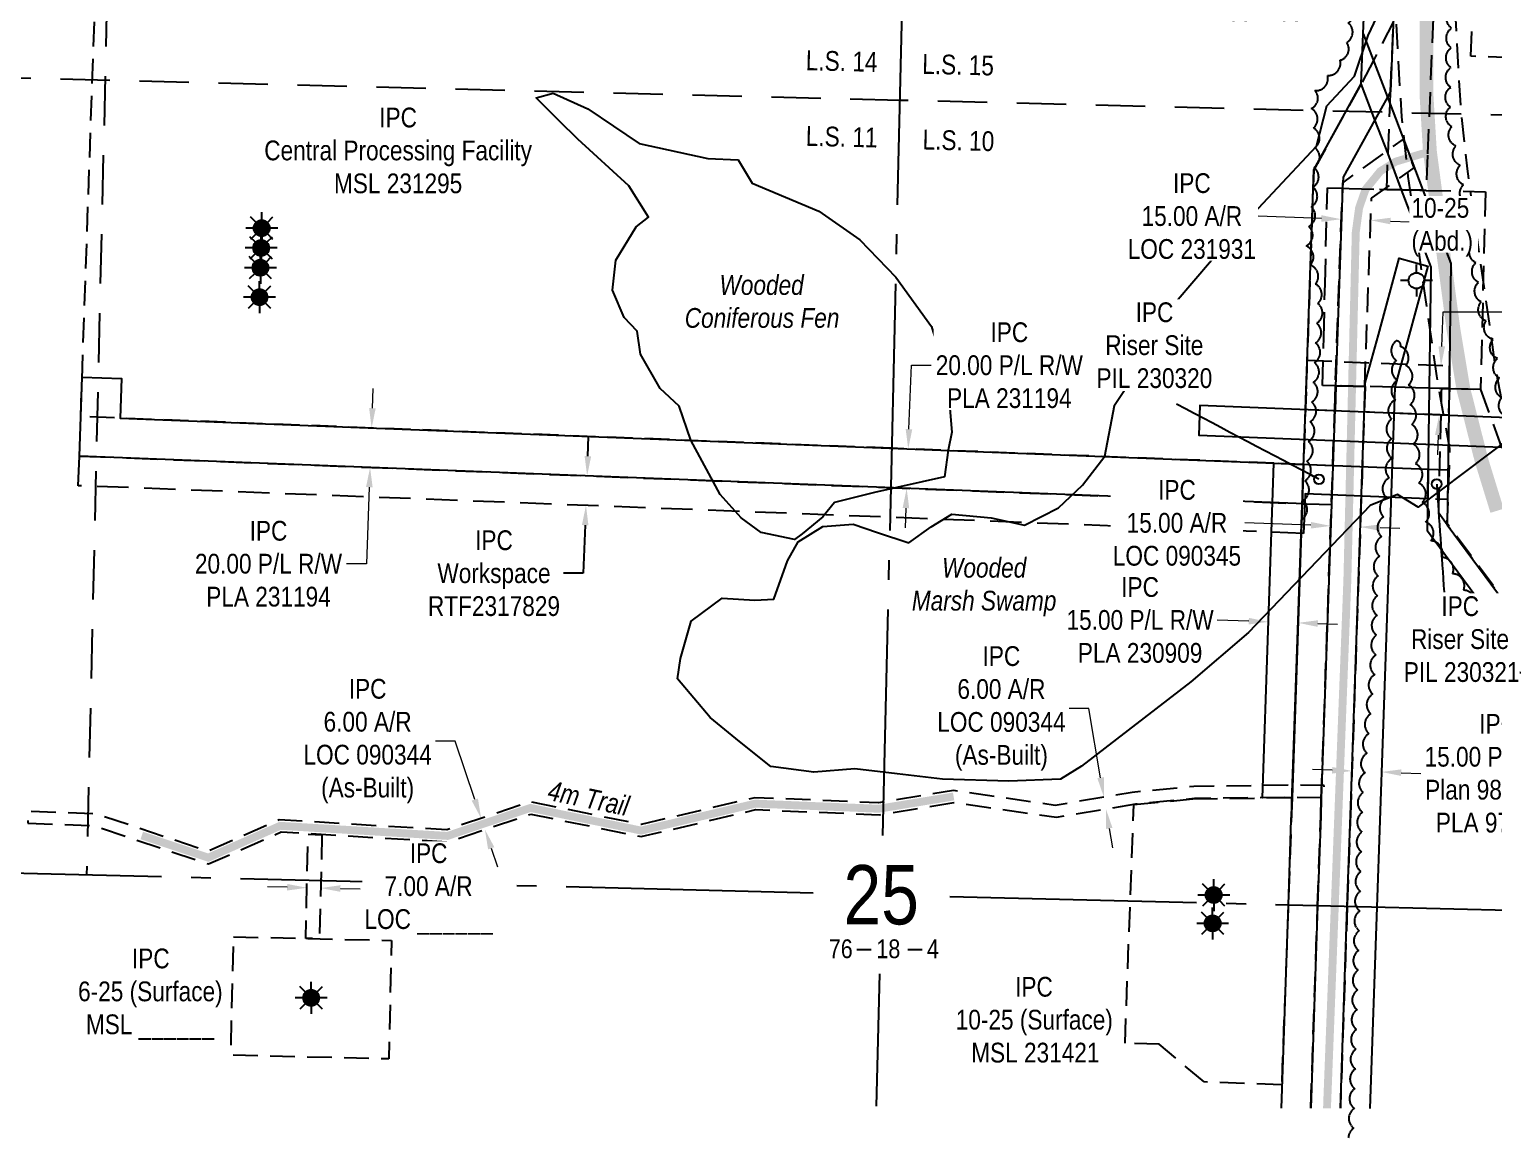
# Model space of a CAD drawing. Extents: x 393480 to 399797, y 6164203 to 6168965.
# Drawn here: x 395138 to 395880, y 6164206 to 6164767 of the extents above; entities that cross this region are included whole.
import ezdxf
from ezdxf.enums import TextEntityAlignment as Align

# ---------------------------------------------------------------- set-up
doc = ezdxf.new("R2010")
doc.units = 0
doc.header["$LTSCALE"] = 5
doc.header["$PDSIZE"] = 0.5
for name, pattern in [('0', [1, 1, 0]), ('foc-ACCESSROAD', [3.75, 2.5, -1.25]), ('foc-LSD', [8, 5, -3]), ('foc-QUARTERLINE', [33, 25, -3, 2, -3]), ('HIDDEN2', [4.7625, 3.175, -1.5875])]:
    doc.linetypes.add(name, pattern=pattern)
doc.layers.get('Defpoints').update_dxf_attribs({"color": 9})
for name, color, linetype in [('10', 1, 'Continuous'), ('9', 3, 'Continuous'), ('AS-ROADS', 254, 'Continuous'), ('C-AR', 13, 'foc-ACCESSROAD'), ('C-RW', 13, 'Continuous'), ('C-WS', 13, 'foc-ACCESSROAD'), ('C-WS-S', 13, 'Continuous'), ('F-RW', 190, 'Continuous'), ('L-SECLBL', 7, 'Continuous'), ('L-SECQ', 8, 'foc-QUARTERLINE'), ('L-SECTION-LSD', 7, 'foc-LSD'), ('T-BUSH', 110, '0'), ('T-EXISTING TFA', 220, 'HIDDEN2'), ('T-EXISTING TFA-T', 220, 'Continuous'), ('WETLAND', 143, 'Continuous'), ('WETLAND-T', 146, 'Continuous')]:
    doc.layers.add(name, color=color, linetype=linetype)
for name, color, linetype, lineweight in [('C-AR-T', 13, 'Continuous', 9), ('C-RW-T', 13, 'Continuous', 9), ('C-WS-T', 13, 'Continuous', 9), ('T-TEXT', 48, 'Continuous', 18)]:
    doc.layers.add(name, color=color, linetype=linetype, lineweight=lineweight)
doc.styles.add('100L', font='ARIALN.TTF', dxfattribs={"height": 11})
doc.styles.add('80CG', font='ARIALN.TTF', dxfattribs={"height": 10})
doc.styles.add('80L', font='ARIALN.TTF', dxfattribs={"height": 10})
doc.styles.add('SIMPLEX', font='ARIALN.TTF')
doc.dimstyles.new('Compass 5 000', dxfattribs={"dimscale": 5, "dimtxt": 9, "dimasz": 2, "dimexe": 0.2, "dimexo": 0.0625, "dimgap": 0.5, "dimtad": 0, "dimtih": 1, "dimtoh": 1, "dimzin": 0, "dimdsep": 46, "dimtxsty": '80CG', "dimcen": 0.1, "dimse1": 1, "dimse2": 1, "dimclrd": 256, "dimclrt": 256, "dimaunit": 1, "dimadec": 4, "dimazin": 0, "dimtfac": 0.06, "dimtofl": 0, "dimtmove": 0, "dimatfit": 1, "dimfxl": 0.2, "dimtolj": 1, "dimtzin": 0, "dimlwd": -1, "dimarcsym": 0})

# ---------------------------------------------------------------- blocks, each defined once
blk = doc.blocks.new('A$C60BA4713')
at = {"layer": 'T-BUSH', "flags": 128}
blk.add_lwpolyline([(395782.22, 6164518.86, 0.520567), (395783.18, 6164528.81, 0.520567), (395784.13, 6164538.76, 0.520567), (395785.09, 6164548.71, 0.520567), (395786.01, 6164558.67, 0.520567), (395786.82, 6164568.63, 0.520567), (395787.62, 6164578.59, 0.520567), (395788.43, 6164588.56, 0.520567), (395789, 6164598.54, 0.520567), (395789.57, 6164608.52, 0.520567), (395790.13, 6164618.5, 0.520567), (395790.7, 6164628.48, 0.520567), (395789.55, 6164638.27, 0.520567), (395786.85, 6164647.9, 0.520567), (395784.83, 6164657.57, 0.520567), (395786.11, 6164667.48, 0.520567), (395787.39, 6164677.4, 0.520567), (395788.26, 6164687.35, 0.520567), (395788.77, 6164697.33, 0.520567), (395789.29, 6164707.31, 0.520567), (395788.58, 6164717.26, 0.520567), (395787.37, 6164727.18, 0.520567), (395789.21, 6164736.2, 0.520567), (395795.59, 6164743.91, 0.520567), (395801.96, 6164751.61, 0.520567), (395805.33, 6164760.53, 0.520567), (395806.11, 6164770.49, 0.520567), (395806.89, 6164780.46, 0.520567), (395807.67, 6164790.42, 0.520567), (395808.33, 6164800.4, 0.520567), (395808.91, 6164810.38, 0.520567), (395809.49, 6164820.36, 0.520567), (395810.08, 6164830.34, 0.520567), (395810.34, 6164840.33, 0.520567), (395810.61, 6164850.32, 0.520567), (395810.87, 6164860.31, 0.520567), (395811.13, 6164870.31, 0.520567), (395811.39, 6164880.3, 0.520567), (395811.48, 6164890.3, 0.520567), (395811.52, 6164900.29, 0.520567), (395804.14, 6164903.27, 0.520567), (395794.16, 6164903.79, 0.520567), (395784.17, 6164904.31, 0.520567), (395774.19, 6164904.82, 0.520567), (395764.21, 6164905.34, 0.520567), (395754.21, 6164905.5, 0.520567), (395744.22, 6164905.59, 0.520567), (395734.22, 6164905.67, 0.520567), (395724.23, 6164905.76, 0.520567), (395714.23, 6164905.85, 0.520567), (395710.91, 6164897.81, 0.520567), (395711.24, 6164887.87, 0.520567), (395712.1, 6164877.87, 0.520567)], format="xyb", dxfattribs=at)
blk = doc.blocks.new('L-SECLBL')
at = {"layer": '9', "color": 7}
for p, q in [((-5.08, -27.83), (-12.29, -27.83)), ((20.7, -27.83), (13.5, -27.83))]:
    blk.add_line(p, q, dxfattribs=at)
at = {"layer": '10', "color": 2, "style": 'SIMPLEX'}
blk.add_attdef('SEC', text='', height=30, dxfattribs=at).set_placement((0, 0), align=Align.MIDDLE)
at = {"layer": '10', "color": 5, "style": '80L'}
blk.add_attdef('TWP', text='', height=9.5, dxfattribs=at).set_placement((-14.43, -27.37), align=Align.MIDDLE_RIGHT)
blk.add_attdef('RGE', text='', height=9.5, dxfattribs=at).set_placement((3.62, -27.37), align=Align.MIDDLE_CENTER)
blk.add_attdef('MER', text='', height=9.5, dxfattribs=at).set_placement((23.17, -27.37), align=Align.MIDDLE_LEFT)
blk = doc.blocks.new('*D375')
at = {"layer": 'C-AR-T', "transparency": 16777216}
for p, q in [((395787.2, 6164516.23), (395753.7, 6164517.38)), ((395822.18, 6164515.02), (395832.17, 6164514.68))]:
    blk.add_line(p, q, dxfattribs=at)
for points in [[(395787.25, 6164517.89), (395787.14, 6164514.56), (395797.19, 6164515.88)], [(395822.24, 6164516.69), (395822.12, 6164513.36), (395812.19, 6164515.37)]]:
    blk.add_solid(points, dxfattribs=at)
at = {"layer": 'Defpoints', "color": 0, "transparency": 16777216}
for p in [(395798.49, 6164553.78), (395813.49, 6164553.27), (395797.19, 6164515.88)]:
    blk.add_point(p, dxfattribs=at)
at = {"layer": 'C-AR-T', "transparency": 16777216, "insert": (395719.36, 6164517.38), "char_height": 10, "attachment_point": 5, "style": '80CG', "bg_fill": 3, "box_fill_scale": 1.1, "bg_fill_color": 256, "bg_fill_true_color": 13158600, "bg_fill_transparency": 0}
blk.add_mtext('\\A1;IPC\\P15.00 A/R\\PLOC 090345', dxfattribs=at)
blk = doc.blocks.new('*D377')
at = {"layer": 'C-AR-T', "transparency": 16777216}
for p, q in [((395792.48, 6164671.47), (395760.43, 6164672.65)), ((395827.47, 6164670.19), (395837.46, 6164669.82))]:
    blk.add_line(p, q, dxfattribs=at)
for points in [[(395792.54, 6164673.14), (395792.42, 6164669.81), (395802.47, 6164671.11)], [(395827.53, 6164671.86), (395827.41, 6164668.52), (395817.47, 6164670.56)]]:
    blk.add_solid(points, dxfattribs=at)
at = {"layer": 'Defpoints', "color": 0, "transparency": 16777216}
for p in [(395802.47, 6164671.11), (395801.63, 6164648.11), (395816.63, 6164647.56)]:
    blk.add_point(p, dxfattribs=at)
at = {"layer": 'C-AR-T', "transparency": 16777216, "insert": (395726.91, 6164672.65), "char_height": 10, "attachment_point": 5, "style": '80CG', "bg_fill": 3, "box_fill_scale": 1.1, "bg_fill_color": 256, "bg_fill_true_color": 13158600, "bg_fill_transparency": 0}
blk.add_mtext('\\A1;IPC\\P15.00 A/R\\PLOC 231931', dxfattribs=at)
blk = doc.blocks.new('*D378')
at = {"layer": 'C-AR-T', "transparency": 16777216}
for p, q in [((395268.85, 6164332.98), (395258.86, 6164333.22)), ((395295.84, 6164332.34), (395305.87, 6164332.11))]:
    blk.add_line(p, q, dxfattribs=at)
for points in [[(395268.89, 6164334.65), (395268.82, 6164331.32), (395278.85, 6164332.75)], [(395295.88, 6164334.01), (395295.81, 6164330.68), (395285.85, 6164332.58)]]:
    blk.add_solid(points, dxfattribs=at)
at = {"layer": 'Defpoints', "color": 0, "transparency": 16777216}
for p in [(395285.85, 6164332.58), (395278.68, 6164325.35), (395285.67, 6164325.19)]:
    blk.add_point(p, dxfattribs=at)
at = {"layer": 'C-AR-T', "transparency": 16777216, "insert": (395340.48, 6164332.11), "char_height": 10, "attachment_point": 5, "style": '80CG', "bg_fill": 3, "box_fill_scale": 1.1, "bg_fill_color": 256, "bg_fill_true_color": 13158600, "bg_fill_transparency": 0}
blk.add_mtext('\\A1;IPC\\P7.00 A/R\\PLOC ______', dxfattribs=at)
blk = doc.blocks.new('*D379')
at = {"layer": 'C-AR-T', "transparency": 16777216}
for p, q in [((395353.89, 6164406.94), (395343.89, 6164406.94)), ((395363.87, 6164377.36), (395353.89, 6164406.94)), ((395372.18, 6164352.73), (395375.38, 6164343.25))]:
    blk.add_line(p, q, dxfattribs=at)
for points in [[(395365.45, 6164377.9), (395362.29, 6164376.83), (395367.06, 6164367.89)], [(395373.76, 6164353.26), (395370.6, 6164352.2), (395368.98, 6164362.21)]]:
    blk.add_solid(points, dxfattribs=at)
at = {"layer": 'Defpoints', "color": 0, "transparency": 16777216}
for p in [(395386.8, 6164374.55), (395367.06, 6164367.89), (395388.72, 6164368.86)]:
    blk.add_point(p, dxfattribs=at)
at = {"layer": 'C-AR-T', "transparency": 16777216, "insert": (395309.6, 6164406.94), "char_height": 10, "attachment_point": 5, "style": '80CG'}
blk.add_mtext('\\A1;IPC\\P6.00 A/R\\PLOC 090344\\P(As-Built)', dxfattribs=at)
blk = doc.blocks.new('*D380')
at = {"layer": 'C-AR-T', "transparency": 16777216}
for p, q in [((395674.78, 6164423.49), (395664.78, 6164423.49)), ((395680.71, 6164388.44), (395674.78, 6164423.49)), ((395685.06, 6164362.79), (395686.73, 6164352.93))]:
    blk.add_line(p, q, dxfattribs=at)
for points in [[(395682.36, 6164388.72), (395679.07, 6164388.17), (395682.38, 6164378.58)], [(395686.7, 6164363.07), (395683.41, 6164362.51), (395683.39, 6164372.65)]]:
    blk.add_solid(points, dxfattribs=at)
at = {"layer": 'Defpoints', "color": 0, "transparency": 16777216}
for p in [(395671.02, 6164376.66), (395682.38, 6164378.58), (395672.02, 6164370.73)]:
    blk.add_point(p, dxfattribs=at)
at = {"layer": 'C-AR-T', "transparency": 16777216, "insert": (395630.49, 6164423.49), "char_height": 10, "attachment_point": 5, "style": '80CG'}
blk.add_mtext('\\A1;IPC\\P6.00 A/R\\PLOC 090344\\P(As-Built)', dxfattribs=at)
blk = doc.blocks.new('*D381')
at = {"layer": 'C-RW-T', "transparency": 16777216}
for p, q in [((396023.22, 6164307.59), (396081.31, 6164350.58)), ((396081.31, 6164350.58), (396091.31, 6164350.58)), ((395999.11, 6164289.75), (395991.07, 6164283.8))]:
    blk.add_line(p, q, dxfattribs=at)
for points in [[(396022.23, 6164308.93), (396024.21, 6164306.25), (396015.18, 6164301.64)], [(395998.12, 6164291.09), (396000.1, 6164288.41), (396007.15, 6164295.7)]]:
    blk.add_solid(points, dxfattribs=at)
at = {"layer": 'Defpoints', "color": 0, "transparency": 16777216}
for p in [(395875.44, 6164490.46), (395867.41, 6164484.51), (396015.18, 6164301.64)]:
    blk.add_point(p, dxfattribs=at)
at = {"layer": 'C-RW-T', "transparency": 16777216, "insert": (396130.4, 6164350.58), "char_height": 10, "attachment_point": 5, "style": '80CG'}
blk.add_mtext('\\A1;IPC\\P10.00 P/L R/W\\PPLA 091428', dxfattribs=at)
blk = doc.blocks.new('*D382')
at = {"layer": 'C-RW-T', "transparency": 16777216}
for p, q in [((395797.94, 6164392.2), (395787.95, 6164392.54)), ((395832.89, 6164390.99), (395842.89, 6164390.65))]:
    blk.add_line(p, q, dxfattribs=at)
for points in [[(395798, 6164393.86), (395797.89, 6164390.53), (395807.94, 6164391.85)], [(395832.95, 6164392.66), (395832.84, 6164389.33), (395822.9, 6164391.34)]]:
    blk.add_solid(points, dxfattribs=at)
at = {"layer": 'Defpoints', "color": 0, "transparency": 16777216}
for p in [(395808.98, 6164421.99), (395823.94, 6164421.47), (395822.9, 6164391.34)]:
    blk.add_point(p, dxfattribs=at)
at = {"layer": 'C-RW-T', "transparency": 16777216, "insert": (395881.97, 6164390.65), "char_height": 10, "attachment_point": 5, "style": '80CG'}
blk.add_mtext('\\A1;IPC\\P15.00 P/L R/W\\PPlan 982 5882\\PPLA 972577', dxfattribs=at)
blk = doc.blocks.new('*D383')
at = {"layer": 'C-RW-T', "transparency": 16777216}
for p, q in [((395755.71, 6164467.67), (395739.79, 6164468.22)), ((395790.69, 6164466.46), (395800.68, 6164466.12))]:
    blk.add_line(p, q, dxfattribs=at)
for points in [[(395755.77, 6164469.33), (395755.66, 6164466), (395765.71, 6164467.32)], [(395790.74, 6164468.13), (395790.63, 6164464.8), (395780.69, 6164466.81)]]:
    blk.add_solid(points, dxfattribs=at)
at = {"layer": 'Defpoints', "color": 0, "transparency": 16777216}
for p in [(395765.71, 6164467.32), (395765.32, 6164456.25), (395780.31, 6164455.73)]:
    blk.add_point(p, dxfattribs=at)
at = {"layer": 'C-RW-T', "transparency": 16777216, "insert": (395700.7, 6164468.22), "char_height": 10, "attachment_point": 5, "style": '80CG'}
blk.add_mtext('\\A1;IPC\\P15.00 P/L R/W\\PPLA 230909', dxfattribs=at)
blk = doc.blocks.new('*D384')
at = {"layer": 'C-RW-T', "transparency": 16777216}
for p, q in [((395312.03, 6164575.46), (395312.42, 6164585.45)), ((395310.47, 6164535.5), (395308.96, 6164496.69)), ((395308.96, 6164496.69), (395298.96, 6164496.69))]:
    blk.add_line(p, q, dxfattribs=at)
for points in [[(395310.36, 6164575.52), (395313.69, 6164575.39), (395311.64, 6164565.47)], [(395308.8, 6164535.56), (395312.13, 6164535.43), (395310.86, 6164545.49)]]:
    blk.add_solid(points, dxfattribs=at)
at = {"layer": 'Defpoints', "color": 0, "transparency": 16777216}
for p in [(395265.9, 6164567.25), (395265.12, 6164547.27), (395310.86, 6164545.49)]:
    blk.add_point(p, dxfattribs=at)
at = {"layer": 'C-RW-T', "transparency": 16777216, "insert": (395259.42, 6164496.69), "char_height": 10, "attachment_point": 5, "style": '80CG'}
blk.add_mtext('\\A1;IPC\\P20.00 P/L R/W\\PPLA 231194', dxfattribs=at)
blk = doc.blocks.new('*D385')
at = {"layer": 'C-RW-T', "transparency": 16777216}
for p, q in [((395583.69, 6164564.84), (395584.95, 6164597.16)), ((395584.95, 6164597.16), (395594.95, 6164597.16)), ((395582.13, 6164524.91), (395581.74, 6164514.92))]:
    blk.add_line(p, q, dxfattribs=at)
for points in [[(395582.02, 6164564.9), (395585.35, 6164564.77), (395583.3, 6164554.85)], [(395580.47, 6164524.97), (395583.8, 6164524.84), (395582.52, 6164534.9)]]:
    blk.add_solid(points, dxfattribs=at)
at = {"layer": 'Defpoints', "color": 0, "transparency": 16777216}
for p in [(395583.3, 6164554.85), (395617.86, 6164553.5), (395617.09, 6164533.55)]:
    blk.add_point(p, dxfattribs=at)
at = {"layer": 'C-RW-T', "transparency": 16777216, "insert": (395634.49, 6164597.16), "char_height": 10, "attachment_point": 5, "style": '80CG', "bg_fill": 3, "box_fill_scale": 1.1, "bg_fill_color": 256, "bg_fill_true_color": 13158600, "bg_fill_transparency": 0}
blk.add_mtext('\\A1;IPC\\P20.00 P/L R/W\\PPLA 231194', dxfattribs=at)
blk = doc.blocks.new('*D386')
at = {"layer": 'C-RW-T', "transparency": 16777216}
for p, q in [((395804.79, 6164792.44), (395790.64, 6164793.01)), ((395839.75, 6164791.04), (395849.74, 6164790.64))]:
    blk.add_line(p, q, dxfattribs=at)
for points in [[(395804.86, 6164794.11), (395804.72, 6164790.78), (395814.78, 6164792.04)], [(395839.81, 6164792.71), (395839.68, 6164789.37), (395829.75, 6164791.44)]]:
    blk.add_solid(points, dxfattribs=at)
at = {"layer": 'Defpoints', "color": 0, "transparency": 16777216}
for p in [(395815.33, 6164805.66), (395830.3, 6164805.06), (395814.78, 6164792.04)]:
    blk.add_point(p, dxfattribs=at)
at = {"layer": 'C-RW-T', "transparency": 16777216, "insert": (395751.55, 6164793.01), "char_height": 10, "attachment_point": 5, "style": '80CG'}
blk.add_mtext('\\A1;IPC\\P15.00 P/L R/W\\PPLA 091463', dxfattribs=at)
blk = doc.blocks.new('GAS')
h = blk.add_hatch(color=255)
h.dxf.hatch_style = 1
edge = h.paths.add_edge_path()
edge.add_arc((0, 0), 0.9, 0, 360)
for p, q in [((0, 0.81), (0, 1.62)), ((-0.81, 0), (-1.62, 0)), ((-0.57, 0.57), (-1.14, 1.14)), ((0.57, 0.57), (1.14, 1.14)), ((1.62, 0), (0.81, 0)), ((-0.57, -0.57), (-1.14, -1.14)), ((0, -0.81), (0, -1.62)), ((1.14, -1.14), (0.57, -0.57))]:
    blk.add_line(p, q)
blk.add_circle((0, 0), 0.8)
blk = doc.blocks.new('GABD')
for p, q in [((0, 0.81), (0, 1.62)), ((-0.81, 0), (-1.62, 0)), ((1.62, 0), (0.81, 0)), ((0, -0.81), (0, -1.62))]:
    blk.add_line(p, q)
blk.add_circle((0, 0), 0.8)
blk = doc.blocks.new('A$C41563ADA')
at = {"layer": 'C-AR-T'}
for p, q in [((395853.43, 6164606.76), (395854.12, 6164624.31)), ((395854.12, 6164624.31), (395902.24, 6164624.31)), ((395851.68, 6164561.81), (395851.29, 6164551.82))]:
    blk.add_line(p, q, dxfattribs=at)
for points in [[(395851.77, 6164606.83), (395855.1, 6164606.7), (395853.04, 6164596.77)], [(395850.02, 6164561.88), (395853.35, 6164561.75), (395852.07, 6164571.8)]]:
    blk.add_solid(points, dxfattribs=at)
at = {"layer": 'C-AR-T', "insert": (395936.83, 6164624.31), "char_height": 9.996, "attachment_point": 5, "style": '80CG', "bg_fill": 3, "box_fill_scale": 1.15, "bg_fill_color": 256, "bg_fill_true_color": 256, "bg_fill_transparency": 0}
blk.add_mtext('\\A1;IPC\\P25.00 A/R\\PLOC ______', dxfattribs=at)
blk = doc.blocks.new('*D397')
at = {"layer": 'Defpoints', "color": 0, "transparency": 16777216}
for p in [(395421.28, 6164541.18), (395420.15, 6164526.22), (395420.69, 6164526.2)]:
    blk.add_point(p, dxfattribs=at)
at = {"layer": 'T-EXISTING TFA-T', "transparency": 16777216}
for p, q in [((395421.12, 6164551.2), (395421.51, 6164561.19)), ((395419.76, 6164516.23), (395418.81, 6164491.9)), ((395418.81, 6164491.9), (395408.81, 6164491.9))]:
    blk.add_line(p, q, dxfattribs=at)
for points in [[(395419.46, 6164551.26), (395422.79, 6164551.13), (395420.73, 6164541.21)], [(395418.09, 6164516.29), (395421.42, 6164516.16), (395420.15, 6164526.22)]]:
    blk.add_solid(points, dxfattribs=at)
at = {"layer": 'T-EXISTING TFA-T', "transparency": 16777216, "insert": (395373.58, 6164491.9), "char_height": 10, "attachment_point": 5, "style": '80CG', "bg_fill": 3, "box_fill_scale": 1.1, "bg_fill_color": 256, "bg_fill_true_color": 13158600, "bg_fill_transparency": 0}
blk.add_mtext('\\A1;IPC\\PWorkspace\\PRTF2317829', dxfattribs=at)

msp = doc.modelspace()

# ---------------------------------------------------------------- linework, layer by layer
at = {"layer": 'AS-ROADS', "flags": 128}
for points, const_width in [([(395881.426, 6164523.543), (395873.584, 6164548.976), (395864.411, 6164585.058), (395859.339, 6164615.438), (395847.431, 6164705.382), (395845.729, 6164733.478), (395845.729, 6164787.178), (395848.151, 6165045.708), (395848.757, 6165060.236), (395852.542, 6165072.04), (395857.399, 6165085.571), (395867.696, 6165101.764), (395874.51, 6165109.633), (395885.715, 6165115.232)], 6.997), ([(395795.378, 6164221.137), (395795.396, 6164222.993), (395805.645, 6164488.604), (395809.9, 6164664.577), (395811.581, 6164676.851), (395814.837, 6164686.176), (395822.321, 6164695.381), (395830.114, 6164700.276), (395847.426, 6164705.387)], 4), ([(395606.298, 6164378.943), (395568.374, 6164372.727), (395505.881, 6164375.319), (395448.094, 6164361.685), (395392.035, 6164373.149), (395350.032, 6164358.976), (395265.308, 6164364.09), (395228.939, 6164347.981), (395195.273, 6164359.201)], 3.999)]:
    msp.add_lwpolyline(points, dxfattribs=dict(at, const_width=const_width))
at = {"layer": 'C-AR'}
for points in [[(395846.267, 6164703.536), (395845.552, 6164685.715), (395843.894, 6164685.757), (395842.394, 6164685.794), (395833.551, 6164686.015), (395833.093, 6164686.026), (395825.551, 6164686.215), (395826.215, 6164704.263), (395827.276, 6164729.354), (395827.531, 6164735.741), (395834.292, 6164905.003), (395840.195, 6165054.742), (395848.332, 6165054.42), (395860.328, 6165053.945), (395846.267, 6164703.536)], [(395964.441, 6164749.97), (395868.084, 6164753.568), (395879.828, 6165053.227), (395929.906, 6165050.938), (396159.417, 6165042.37), (396152.786, 6164864.757), (396030.021, 6164869.34), (395966.641, 6164808.908)], [(395784.412, 6164574.725), (395785.32, 6164599.7), (395857.186, 6164596.897), (395857.294, 6164585.721), (395856.81, 6164571.902), (395814.378, 6164573.556), (395814.847, 6164586.452), (395799.856, 6164586.811), (395799.395, 6164574.141), (395784.412, 6164574.725)]]:
    msp.add_lwpolyline(points, close=True, dxfattribs=at)
at = {"layer": 'C-AR', "flags": 128}
msp.add_lwpolyline([(396078.584, 6164213.157), (395975.569, 6164352.269), (395922.549, 6164427.475), (395856.229, 6164517.062), (395857.554, 6164554.869), (395850.887, 6164591.81), (395836.463, 6164692.807), (395833.166, 6164722.992), (395829.437, 6164788.487), (395834.697, 6165054.996), (395864.668, 6165053.821), (395864.167, 6165028.411), (395879.444, 6165027.798), (395878.241, 6164997.834), (395863.575, 6164998.422), (395861.012, 6164868.554), (395873.044, 6164868.316), (395871.842, 6164838.346), (395860.42, 6164838.571), (395859.443, 6164789.044), (395863.062, 6164725.474), (395866.22, 6164696.556), (395880.497, 6164596.594), (395887.179, 6164559.567), (395890.795, 6164543.805), (395897.946, 6164524.451), (395903.156, 6164513.51), (395906.767, 6164515.229), (395911.861, 6164504.53), (395937.767, 6164464.874), (395949.333, 6164448.469), (395946.065, 6164446.165), (395999.877, 6164369.835), (396116.807, 6164211.931)], dxfattribs=at)
for points in [[(395814.419, 6164586.63), (395817.872, 6164681.691), (395839.494, 6164697.197), (395833.971, 6164711.694), (395803.149, 6164689.592), (395799.423, 6164587.007)], [(395137.65, 6164365.417), (395171.077, 6164364.104), (395229.092, 6164344.769), (395265.856, 6164361.053), (395350.436, 6164355.947), (395392.227, 6164370.049), (395448.14, 6164358.615), (395506.169, 6164372.306), (395568.556, 6164369.718), (395606.326, 6164375.909), (395658.406, 6164368.447), (395698.47, 6164375.154), (395728.314, 6164378.02), (395778.631, 6164378.705), (395793.622, 6164378.423), (395793.861, 6164384.413), (395777.861, 6164384.696), (395727.985, 6164384.014), (395696.64, 6164380.997), (395657.646, 6164374.397), (395606.27, 6164381.977), (395568.192, 6164375.736), (395505.593, 6164378.332), (395448.048, 6164364.755), (395391.843, 6164376.249), (395349.628, 6164362.005), (395264.76, 6164367.127), (395228.786, 6164351.193), (395172.166, 6164370.063), (395137.629, 6164371.42)], [(395286.486, 6164359.571), (395285.24, 6164306.907), (395278.245, 6164307.074), (395279.493, 6164359.845)]]:
    msp.add_lwpolyline(points, close=True, dxfattribs=at)
at = {"layer": 'C-AR'}
for points in [[(395787.098, 6164221.177), (395790.585, 6164323.702), (395792.14, 6164368.931), (395792.24, 6164371.856), (395792.348, 6164374.997), (395792.449, 6164377.933), (395799.223, 6164575.034), (395799.627, 6164586.805), (395808.636, 6164586.58), (395814.627, 6164586.43), (395807.337, 6164374.286), (395805.585, 6164323.329), (395802.105, 6164221.105)], [(396080.728, 6164213.088), (396002.763, 6164318.425), (395856.247, 6164516.396), (395851.883, 6164522.294), (395853.357, 6164583.637), (395853.4, 6164585.464), (395857.182, 6164585.369), (395873.051, 6164584.97), (395913.612, 6164472.506), (396028.131, 6164317.795), (396106.248, 6164212.27)]]:
    msp.add_lwpolyline(points, dxfattribs=at)
at = {"layer": 'C-RW'}
for points in [[(395772.227, 6164221.248), (395775.772, 6164324.071), (395777.257, 6164367.167), (395777.35, 6164369.868), (395777.466, 6164373.233), (395777.56, 6164375.945), (395788.599, 6164696.183), (395812.676, 6164739.589), (395813.695, 6164764.982), (395819.337, 6164905.584)], [(395834.292, 6164905.003), (395827.531, 6164735.741), (395825.937, 6164732.867), (395819.596, 6164721.436), (395803.464, 6164692.355), (395803.259, 6164686.771), (395800.066, 6164599.572), (395799.896, 6164594.623), (395799.627, 6164586.805), (395799.223, 6164575.034), (395792.449, 6164377.933), (395792.348, 6164374.997), (395792.24, 6164371.856), (395792.14, 6164368.931), (395790.585, 6164323.702), (395787.098, 6164221.177)], [(396067.989, 6164213.496), (395990.094, 6164318.74), (395846.131, 6164513.261), (395847.174, 6164585.626), (395848.056, 6164646.772), (395833.093, 6164686.026), (395826.215, 6164704.263), (395819.596, 6164721.436), (395812.676, 6164739.589), (395813.695, 6164764.982), (395825.937, 6164732.867), (395827.276, 6164729.354), (395834.527, 6164710.33), (395843.894, 6164685.757), (395858.04, 6164648.647), (395857.182, 6164585.369), (395856.247, 6164516.396), (396002.763, 6164318.425), (396080.728, 6164213.088)], [(395802.105, 6164221.105), (395805.585, 6164323.329), (395807.337, 6164374.286), (395814.627, 6164586.43), (395814.694, 6164588.384), (395821.327, 6164612.661), (395824.707, 6164625.03), (395831.9, 6164651.354), (395846.372, 6164647.406), (395835.856, 6164608.923), (395832.503, 6164596.655), (395829.611, 6164586.072), (395820.541, 6164322.956), (395817.062, 6164221.033)]]:
    msp.add_lwpolyline(points, dxfattribs=at)
for points in [[(395165.065, 6164591.187), (395185.046, 6164590.498), (395184.354, 6164570.427), (395846.583, 6164544.614), (395846.367, 6164529.617), (395784.206, 6164532.04), (395784.025, 6164527.045), (395163.687, 6164551.225)], [(395768.475, 6164547.623), (395783.457, 6164547.039), (395777.643, 6164378.359), (395762.637, 6164378.272), (395768.475, 6164547.623)]]:
    msp.add_lwpolyline(points, close=True, dxfattribs=at)
at = {"layer": 'C-WS'}
for points in [[(395834.299, 6164905.003), (395831.898, 6164845.088), (395828.945, 6164771.155), (395818.826, 6164751.521), (395812.676, 6164739.589), (395788.599, 6164696.183), (395783.457, 6164547.039), (395768.475, 6164547.623), (395574.885, 6164555.175), (395164.372, 6164571.187), (395174.7, 6164870.792), (395300.826, 6164865.766), (395300.827, 6164925.812), (395583.265, 6164914.795), (395634.276, 6164912.804), (395819.337, 6164905.584), (395834.299, 6164905.003)], [(395875.549, 6164684.966), (395873.051, 6164584.97), (395857.182, 6164585.369), (395853.4, 6164585.464), (395852.068, 6164585.503), (395847.174, 6164585.626), (395840.078, 6164585.806), (395829.611, 6164586.072), (395814.627, 6164586.43), (395808.636, 6164586.58), (395799.627, 6164586.805), (395793.054, 6164586.969), (395793.667, 6164611.492), (395794.342, 6164638.502), (395795.552, 6164686.963), (395803.259, 6164686.771), (395806.47, 6164686.691), (395821.942, 6164686.305), (395825.551, 6164686.215), (395833.093, 6164686.026), (395833.551, 6164686.015), (395842.394, 6164685.794), (395843.894, 6164685.757), (395845.552, 6164685.715), (395875.549, 6164684.966)], [(395697.485, 6164374.807), (395727.329, 6164377.674), (395777.643, 6164378.359), (395772.36, 6164233.01), (395733.115, 6164234.446), (395710.347, 6164253.53), (395693.096, 6164254.157)]]:
    msp.add_lwpolyline(points, close=True, dxfattribs=at)
at = {"layer": 'C-WS', "flags": 128}
for points in [[(395797.554, 6164526.482), (395782.731, 6164527.06), (395783.457, 6164547.039), (395798.242, 6164546.498)], [(395846.583, 6164544.614), (395856.624, 6164544.223), (395856.421, 6164529.225), (395846.367, 6164529.617)], [(395241.774, 6164307.944), (395321.713, 6164306.037), (395320.294, 6164246.073), (395240.33, 6164247.986)]]:
    msp.add_lwpolyline(points, close=True, dxfattribs=at)
at = {"layer": 'F-RW', "flags": 128}
msp.add_lwpolyline([(396278.429, 6164206.75), (396235.269, 6164265.159), (396154.836, 6164205.725), (395931.055, 6164508.568), (395933.237, 6164568.791), (395730.966, 6164576.856), (395730.369, 6164561.879), (395917.663, 6164554.412), (395915.888, 6164503.873), (396131.972, 6164211.445)], dxfattribs=at)
at = {"layer": 'L-SECQ'}
for p, q in [((395588.358, 6165133.345), (395570.319, 6164359.202)), ((395535.114, 6164330.066), (394764.974, 6164349.207)), ((395604.373, 6164328.358), (396373.87, 6164309.509)), ((395568.688, 6164289.221), (395567.127, 6164222.234))]:
    msp.add_line(p, q, dxfattribs=at)
at = {"layer": 'L-SECTION-LSD'}
for p, q in [((395186.035, 6165143.486), (395167.297, 6164339.208)), ((395578.989, 6164731.277), (394774.343, 6164751.452)), ((396383.099, 6164711.383), (395578.989, 6164731.277))]:
    msp.add_line(p, q, dxfattribs=at)
at = {"layer": 'T-BUSH', "flags": 128}
for points in [[(396112.431, 6164212.072, -0.325294), (396110.226, 6164218.904, -0.5205671), (396104.232, 6164226.905, -0.5205671), (396098.239, 6164234.905, -0.5205671), (396092.245, 6164242.905, -0.5205671), (396086.251, 6164250.905, -0.5205671), (396080.257, 6164258.905, -0.5205671), (396074.263, 6164266.905, -0.5205671), (396068.27, 6164274.905, -0.5205671), (396062.276, 6164282.905, -0.5205671), (396056.282, 6164290.906, -0.5205671), (396050.288, 6164298.906, -0.5205671), (396044.294, 6164306.906, -0.5205671), (396038.301, 6164314.906, -0.5205671), (396032.316, 6164322.913, -0.5205671), (396026.701, 6164331.183, -0.5205671), (396021.085, 6164339.453, -0.5205671), (396015.47, 6164347.723, -0.5205671), (396009.854, 6164355.993, -0.5205671), (396004.239, 6164364.263, -0.5205671), (395998.623, 6164372.533, -0.5205671), (395993.008, 6164380.803, -0.5205671), (395987.392, 6164389.073, -0.5205671), (395981.777, 6164397.343, -0.5205671), (395976.095, 6164405.568, -0.5205671), (395970.327, 6164413.732, -0.5205671), (395964.559, 6164421.897, -0.5205671), (395959.368, 6164430.416, -0.5205671), (395954.676, 6164439.243, -0.5205671), (395951.236, 6164448.161, -0.5205671), (395954.596, 6164457.576, -0.5205671), (395957.956, 6164466.99, -0.5205671), (395961.317, 6164476.405, -0.5205671), (395959.353, 6164483.56, -0.5205671), (395950.247, 6164487.685, -0.5205671), (395941.142, 6164491.81, -0.5205671), (395932.553, 6164496.802, -0.5205671), (395924.587, 6164502.842, -0.5205671), (395917.742, 6164510.029, -0.5205671), (395911.511, 6164517.846, -0.5205671), (395905.281, 6164525.663, -0.5205671), (395899.05, 6164533.481, -0.5205671), (395894.753, 6164542.303, -0.5205671), (395891.934, 6164551.894, -0.5205671), (395889.116, 6164561.484, -0.5205671), (395886.298, 6164571.075, -0.5205671), (395883.798, 6164580.73, -0.5205671), (395882.692, 6164590.665, -0.5205671), (395881.587, 6164600.6, -0.5205671), (395879.423, 6164610.28, -0.5205671), (395875.87, 6164619.623, -0.5205671), (395873.382, 6164629.237, -0.5205671), (395872.044, 6164639.144, -0.5205671), (395870.705, 6164649.05, -0.5205671), (395869.322, 6164658.95, -0.5205671), (395867.694, 6164668.813, -0.5205671), (395866.066, 6164678.676, -0.5205671), (395864.438, 6164688.538, -0.5205671), (395862.783, 6164698.396, -0.5205671), (395860.62, 6164708.156, -0.5205671), (395858.499, 6164717.924, -0.5205671), (395857.79, 6164727.854, -0.5205671), (395857.949, 6164737.849, -0.5205671), (395858.109, 6164747.845, -0.5205671), (395858.269, 6164757.84, -0.5205671), (395858.428, 6164767.835, -0.5205671), (395858.588, 6164777.83, -0.5205671), (395858.747, 6164787.825, -0.5205671), (395858.907, 6164797.82, -0.5205671), (395859.066, 6164807.815, -0.5205671), (395859.226, 6164817.81, -0.5205671), (395859.386, 6164827.806, -0.5205671), (395859.661, 6164837.798, -0.5205671), (395859.946, 6164847.79, -0.5205671), (395860.231, 6164857.783, -0.5205671), (395860.516, 6164867.775, -0.5205671), (395860.801, 6164877.767, -0.5205671), (395861.086, 6164887.76, -0.5205671), (395861.371, 6164897.752, -0.5205671), (395861.713, 6164907.742, -0.5205671), (395862.082, 6164917.732, -0.5205671), (395862.45, 6164927.722, -0.5205671), (395862.819, 6164937.711, -0.5205671), (395863.187, 6164947.701, -0.5205671), (395863.556, 6164957.69, -0.5205671), (395863.925, 6164967.68, -0.5205671), (395864.293, 6164977.67, -0.5205671), (395864.662, 6164987.659, -0.5205671), (395865.031, 6164997.649, -0.5205671), (395865.399, 6165007.638, -0.5205671), (395865.768, 6165017.628, -0.5205671), (395866.137, 6165027.617, -0.5205671), (395866.66, 6165041.798)], [(396062.791, 6164213.663, 0.2456796), (396057.668, 6164216.057, 0.5205671), (396051.574, 6164223.981, 0.5205671), (396045.48, 6164231.906, 0.5205671), (396039.387, 6164239.83, 0.5205671), (396033.293, 6164247.754, 0.5205671), (396027.2, 6164255.679, 0.5205671), (396021.106, 6164263.603, 0.5205671), (396015.012, 6164271.528, 0.5205671), (396008.919, 6164279.452, 0.5205671), (396002.825, 6164287.376, 0.5205671), (395996.732, 6164295.301, 0.5205671), (395990.638, 6164303.225, 0.5205671), (395984.673, 6164311.244, 0.5205671), (395978.887, 6164319.396, 0.5205671), (395973.101, 6164327.548, 0.5205671), (395967.315, 6164335.7, 0.5205671), (395961.529, 6164343.851, 0.5205671), (395955.743, 6164352.003, 0.5205671), (395949.958, 6164360.155, 0.5205671), (395944.172, 6164368.307, 0.5205671), (395938.386, 6164376.458, 0.5205671), (395932.6, 6164384.61, 0.5205671), (395926.814, 6164392.762, 0.5205671), (395921.028, 6164400.914, 0.5205671), (395915.242, 6164409.066, 0.5205671), (395909.456, 6164417.217, 0.5205671), (395903.67, 6164425.369, 0.5205671), (395897.884, 6164433.521, 0.5205671), (395892.102, 6164441.675, 0.5205671), (395886.576, 6164450.005, 0.5205671), (395881.05, 6164458.335, 0.5205671), (395875.525, 6164466.666, 0.5205671), (395869.999, 6164474.996, 0.5205671), (395864.473, 6164483.326, 0.5205671), (395858.947, 6164491.657, 0.5205671), (395853.422, 6164499.987, 0.5205671), (395847.896, 6164508.317, 0.5205671), (395845.334, 6164517.832, 0.5205671), (395843.598, 6164527.676, 0.5205671), (395841.861, 6164537.521, 0.5205671), (395840.125, 6164547.365, 0.5205671), (395839.04, 6164557.292, 0.5205671), (395838.254, 6164567.258, 0.5205671), (395837.467, 6164577.223, 0.5205671), (395836.669, 6164587.188, 0.5205671), (395835.284, 6164597.051, 0.5205671), (395832.533, 6164606.662, 0.5205671), (395830.393, 6164609.54, 0.5205671), (395830.431, 6164599.573, 0.5205671), (395831.042, 6164589.595, 0.5205671), (395829.975, 6164579.732, 0.5205671), (395828.013, 6164569.93, 0.5205671), (395828.001, 6164560.012, 0.5205671), (395828.392, 6164550.062, 0.5205671), (395826.836, 6164540.187, 0.5205671), (395825.28, 6164530.313, 0.5205671), (395823.99, 6164520.404, 0.5205671), (395822.968, 6164510.46, 0.5205671), (395821.946, 6164500.516, 0.5205671), (395821.18, 6164490.555, 0.5205671), (395820.917, 6164480.562, 0.5205671), (395820.654, 6164470.569, 0.5205671), (395820.391, 6164460.576, 0.5205671), (395820.128, 6164450.583, 0.5205671), (395819.474, 6164440.615, 0.5205671), (395818.501, 6164430.666, 0.5205671), (395817.529, 6164420.717, 0.5205671), (395816.556, 6164410.768, 0.5205671), (395815.583, 6164400.819, 0.5205671), (395814.611, 6164390.87, 0.5205671), (395813.638, 6164380.921, 0.5205671), (395813.321, 6164370.931, 0.5205671), (395813.042, 6164360.938, 0.5205671), (395812.763, 6164350.946, 0.5205671), (395812.484, 6164340.953, 0.5205671), (395812.205, 6164330.961, 0.5205671), (395811.926, 6164320.968, 0.5205671), (395811.647, 6164310.976, 0.5205671), (395811.368, 6164300.983, 0.5205671), (395811.089, 6164290.991, 0.5205671), (395810.81, 6164280.998, 0.5205671), (395810.531, 6164271.006, 0.5205671), (395810.252, 6164261.013, 0.5205671), (395809.973, 6164251.021, 0.5205671), (395809.694, 6164241.028, 0.5205671), (395809.415, 6164231.036, 0.5205671), (395809.136, 6164221.044, 0.5205671), (395808.857, 6164211.051, 0.2466335), (395806.115, 6164206.083)]]:
    msp.add_lwpolyline(points, format="xyb", dxfattribs=at)
at = {"layer": 'T-EXISTING TFA'}
msp.add_lwpolyline([(395163.687, 6164551.225), (395784.025, 6164527.045), (395783.48, 6164512.06), (395163.013, 6164536.245), (395163.687, 6164551.225)], close=True, dxfattribs=at)
at = {"layer": 'WETLAND'}
msp.add_lwpolyline([(395887.998, 6164560.465), (395841.448, 6164525.324), (395830.951, 6164531.714), (395817.26, 6164526.237), (395755.649, 6164461.888), (395726.428, 6164436.884), (395671.095, 6164394.28), (395660.428, 6164387.77), (395634.24, 6164386.707), (395600.648, 6164387.656), (395577.647, 6164390.368), (395556.225, 6164392.989), (395535.538, 6164391.213), (395513.732, 6164394.055), (395497.845, 6164406.847), (395483.106, 6164418.979), (395466.422, 6164438.546), (395468, 6164448.747), (395473.444, 6164467.632), (395489.164, 6164479.392), (395505.724, 6164478.239), (395515.261, 6164478.876), (395522.119, 6164498.273), (395527.62, 6164507.852), (395540.143, 6164515.64), (395555.446, 6164516.737), (395567.669, 6164512.469), (395583.606, 6164507.393), (395594.957, 6164515.447), (395605.416, 6164521.771), (395625.306, 6164520.03), (395642.111, 6164516.29), (395659.437, 6164524.988), (395671.584, 6164536.559), (395682.876, 6164551.211), (395687.771, 6164576.913), (395687.769, 6164576.962), (395695.9, 6164589.217), (395714.301, 6164614.044), (395718.975, 6164629.524), (395745.846, 6164660.777), (395789.95, 6164708.094), (395795.208, 6164728.54), (395809.228, 6164743.436), (395816.238, 6164764.174), (395834.931, 6164803.897)], dxfattribs=at)
msp.add_lwpolyline([(395403.481, 6164734.871), (395421.143, 6164726.985), (395447.026, 6164709.385), (395481.881, 6164701.792), (395497.207, 6164701.167), (395504.313, 6164689.369), (395538.133, 6164675.22), (395558.839, 6164660.725), (395577.115, 6164641.84), (395595.075, 6164616.897), (395603.11, 6164589.56), (395605.428, 6164563.407), (395603.598, 6164554.256), (395601.667, 6164540.777), (395566.181, 6164532.735), (395546.001, 6164527.702), (395540.112, 6164520.547), (395529.67, 6164511.925), (395525.753, 6164508.981), (395508.808, 6164512.552), (395498.711, 6164519.909), (395488.153, 6164531.759), (395473.164, 6164559.266), (395467.387, 6164576.52), (395457.724, 6164585.493), (395447.716, 6164602.748), (395445.991, 6164614.482), (395439.434, 6164621.384), (395433.567, 6164635.188), (395435.293, 6164650.372), (395445.646, 6164667.282), (395451.857, 6164672.114), (395441.849, 6164687.988), (395416.112, 6164711.555), (395406.532, 6164720.89), (395394.881, 6164732.541), (395403.481, 6164734.871)], close=True, dxfattribs=at)

# ---------------------------------------------------------------- block references
at = {"layer": 'C-WS-S'}
for p, xscale, yscale, zscale in [((395255.991, 6164666.586), 4.998209999999968, 4.998209999999968, 4.998209999999968), ((395255.688, 6164656.573), 4.998209999999968, 4.998209999999968, 4.998209999999968), ((395255.322, 6164646.561), 4.998209999999968, 4.998209999999968, 4.998209999999968), ((395254.902, 6164631.652), 4.998209999999968, 4.998209999999968, 4.998209999999968), ((395281.033, 6164277.015), 4.999999999999985, 4.999999999999985, 4.999999999999985)]:
    msp.add_blockref('GAS', p, dxfattribs=dict(at, xscale=xscale, yscale=yscale, zscale=zscale))
at = {"layer": 'C-WS-S', "color": 3, "xscale": 4.998209999999975, "yscale": 4.998209999999975, "zscale": 4.998209999999975}
for p in [(395737.971, 6164329.069), (395737.44, 6164314.719)]:
    msp.add_blockref('GAS', p, dxfattribs=at)
at = {"layer": 'L-SECLBL', "color": 2, "xscale": 0.999641999999997, "yscale": 0.999641999999997, "zscale": 0.999641999999997}
msp.add_blockref('L-SECLBL', (395569.62, 6164329.209), dxfattribs=at).add_auto_attribs({'SEC': '25', 'TWP': '76', 'RGE': '18', 'MER': '4'})
at = {"layer": 'T-BUSH'}
msp.add_blockref('A$C60BA4713', (0, 0), dxfattribs=at)

# ---------------------------------------------------------------- texts
at = {"layer": 'C-WS-T', "insert": (395325.038, 6164705.862), "char_height": 9.99642, "width": 135.56305, "attachment_point": 5, "style": '80CG'}
msp.add_mtext('\\A1;IPC\\PCentral Processing Facility\\PMSL 231295', dxfattribs=at)
at = {"layer": 'C-WS-T', "attachment_point": 1, "style": '80L'}
for s, width, gutter_width, insert, char_height in [('\\pi36.144;IPC\\P\\pi8.8527;6-25 (Surface)\\P\\pi12.823;MSL ______', 89.81821, 50.018, (395154.148, 6164301.962), 9.99976), ('\\pi30.721;IPC\\P\\pi0.66367;10-25 (Surface)\\P\\pi8.4984;MSL 231421', 78.96596, 50, (395606.697, 6164287.63), 9.99633)]:
    msp.add_mtext_dynamic_manual_height_columns(s, width=width, gutter_width=gutter_width, heights=[0], dxfattribs=dict(at, insert=insert, char_height=char_height))
at = {"layer": 'T-TEXT', "insert": (395402.229, 6164387.087), "char_height": 9.99639, "attachment_point": 1, "rotation": 348.442433, "style": '80L'}
msp.add_mtext_dynamic_manual_height_columns('{\\fArial Narrow|b0|i1|c0|p34;4m Trail}', width=41.95539, gutter_width=50, heights=[0], dxfattribs=at)

# ---------------------------------------------------------------- dimensions: what is measured, and where the dimension line sits
at = {"layer": 'C-RW-T'}
for base, p1, p2, angle, text, picture, middle in [((395814.781, 6164792.041), (395830.3, 6164805.064), (395815.328, 6164805.665), 177.702142, 'IPC\\P15.00 P/L R/W\\PPLA 091463', '*D386', (395751.553, 6164793.01)), ((395310.858, 6164545.488), (395265.899, 6164567.249), (395265.121, 6164547.271), 267.767786, 'IPC\\P20.00 P/L R/W\\PPLA 231194', '*D384', (395259.417, 6164496.693)), ((396015.184, 6164301.642), (395867.409, 6164484.511), (395875.443, 6164490.458), 36.504704, 'IPC\\P10.00 P/L R/W\\PPLA 091428', '*D381', (396130.396, 6164350.582)), ((395822.899, 6164391.336), (395808.976, 6164421.988), (395823.937, 6164421.472), 358.025733, 'IPC\\P15.00 P/L R/W\\PPlan 982 5882\\PPLA 972577', '*D382', (395881.973, 6164390.647))]:
    dim = msp.add_linear_dim(base=base, p1=p1, p2=p2, angle=angle, text=text, dimstyle='Compass 5 000', dxfattribs=at)
    dim.commit()
    dim.dimension.update_dxf_attribs({"geometry": picture, "text_midpoint": middle, "dimtype": 161})

# ---------------------------------------------------------------- next in the draw order: texts
at = {"layer": 'L-SECTION-LSD', "attachment_point": 1, "style": '100L', "bg_fill": 3, "box_fill_scale": 1.5, "bg_fill_color": 256, "bg_fill_transparency": 0}
for s, width, insert, char_height, rotation in [('L.S. 14', 36.9982, (395531.597, 6164756.557), 9.9964, 358.563695), ('\\pi1.8583;L.S. 15', 36.85945, (395588.686, 6164754.763), 9.99642, 358.582803), ('L.S. 11', 36.4495, (395531.597, 6164718.286), 9.9964, 358.563695), ('\\pi2.0416;L.S. 10', 36.95405, (395588.686, 6164716.492), 9.99642, 358.582803)]:
    msp.add_mtext_dynamic_manual_height_columns(s, width=width, gutter_width=55, heights=[0], dxfattribs=dict(at, insert=insert, char_height=char_height, rotation=rotation))
at = {"layer": 'WETLAND-T', "char_height": 9.99633, "attachment_point": 1, "style": '80L', "bg_fill": 3, "box_fill_scale": 1.1, "bg_fill_color": 256, "bg_fill_transparency": 0}
for s, insert in [('\\pi20.262;{\\fArial Narrow|b0|i1|c0|p34;Wooded \\P\\pi2.6629;Coniferous Fen}', (395467.503, 6164642.816)), ('\\pi20.262;{\\fArial Narrow|b0|i1|c0|p34;Wooded \\P\\pi4.9608;Marsh Swamp}', (395580.176, 6164499.72))]:
    msp.add_mtext_dynamic_manual_height_columns(s, width=82.30302, gutter_width=50, heights=[0], dxfattribs=dict(at, insert=insert))

# ---------------------------------------------------------------- next in the draw order: dimensions: what is measured, and where the dimension line sits
at = {"layer": 'C-AR-T'}
for base, p1, p2, angle, text, picture, middle in [((395802.475, 6164671.105), (395816.632, 6164647.557), (395801.633, 6164648.106), 177.902532, 'IPC\\P15.00 A/R\\PLOC 231931', '*D377', (395726.913, 6164672.645)), ((395797.19, 6164515.883), (395813.488, 6164553.268), (395798.492, 6164553.783), 178.031721, 'IPC\\P15.00 A/R\\PLOC 090345', '*D375', (395719.362, 6164517.377)), ((395285.848, 6164332.581), (395278.677, 6164325.351), (395285.673, 6164325.185), 358.644394, 'IPC\\P7.00 A/R\\PLOC ______', '*D378', (395340.477, 6164332.107))]:
    dim = msp.add_linear_dim(base=base, p1=p1, p2=p2, angle=angle, text=text, dimstyle='Compass 5 000', override={"dimtfill": 1}, dxfattribs=at)
    dim.commit()
    dim.dimension.update_dxf_attribs({"geometry": picture, "text_midpoint": middle, "dimtype": 161})
at = {"layer": 'T-EXISTING TFA-T'}
dim = msp.add_linear_dim(base=(395420.148, 6164526.222), p1=(395421.277, 6164541.184), p2=(395420.693, 6164526.201), angle=267.767786, text='IPC\\PWorkspace\\PRTF2317829', dimstyle='Compass 5 000', override={"dimtfill": 1}, dxfattribs=at)
dim.commit()
dim.dimension.update_dxf_attribs({"geometry": '*D397', "text_midpoint": (395373.578, 6164491.901), "dimtype": 161})

# ---------------------------------------------------------------- next in the draw order: block references
at = {"layer": 'C-WS-S', "color": 3, "xscale": 4.998209999999975, "yscale": 4.998209999999975, "zscale": 4.998209999999975}
msp.add_blockref('GABD', (395840.659, 6164640.034), dxfattribs=at)

# ---------------------------------------------------------------- next in the draw order: texts
at = {"layer": 'C-WS-T', "insert": (395838.094, 6164681.843), "char_height": 9.9928, "attachment_point": 1, "style": '80L', "bg_fill": 3, "box_fill_scale": 1.1, "bg_fill_color": 256, "bg_fill_transparency": 0}
msp.add_mtext_dynamic_manual_height_columns('10-25\\P(Abd.)', width=32.61848, gutter_width=50, heights=[0], dxfattribs=at)
at = {"layer": 'C-WS-T', "insert": (395832.598, 6164480.26), "char_height": 9.99976, "attachment_point": 1, "style": '80L', "bg_fill": 3, "box_fill_scale": 1.15, "bg_fill_color": 256, "bg_fill_true_color": 256, "bg_fill_transparency": 0}
msp.add_mtext_dynamic_manual_height_columns('\\pi20.63;IPC\\P\\pi5.2583;Riser Site\\P\\pi1.592;PIL 230321', width=58.78971, gutter_width=50.018, heights=[0], dxfattribs=at)

# ---------------------------------------------------------------- next in the draw order: dimensions: what is measured, and where the dimension line sits
at = {"layer": 'C-AR-T', "color": 5}
dim = msp.add_linear_dim(base=(395682.384, 6164378.584), p1=(395672.022, 6164370.727), p2=(395671.018, 6164376.66), angle=99.60657, text='IPC\\P6.00 A/R\\PLOC 090344\\P(As-Built)', dimstyle='Compass 5 000', dxfattribs=at)
dim.commit()
dim.dimension.update_dxf_attribs({"geometry": '*D380', "text_midpoint": (395630.492, 6164423.492), "dimtype": 161})
at = {"layer": 'C-AR-T', "color": 6}
dim = msp.add_linear_dim(base=(395367.064, 6164367.888), p1=(395388.717, 6164368.864), p2=(395386.799, 6164374.547), angle=108.64585, text='IPC\\P6.00 A/R\\PLOC 090344\\P(As-Built)', dimstyle='Compass 5 000', dxfattribs=at)
dim.commit()
dim.dimension.update_dxf_attribs({"geometry": '*D379', "text_midpoint": (395309.597, 6164406.938), "dimtype": 161})
at = {"layer": 'C-RW-T', "color": 3}
dim = msp.add_linear_dim(base=(395765.707, 6164467.324), p1=(395780.31, 6164455.733), p2=(395765.325, 6164456.25), angle=178.025755, text='IPC\\P15.00 P/L R/W\\PPLA 230909', dimstyle='Compass 5 000', dxfattribs=at)
dim.commit()
dim.dimension.update_dxf_attribs({"geometry": '*D383', "text_midpoint": (395700.7, 6164468.218), "dimtype": 161})

# ---------------------------------------------------------------- next in the draw order: leaders
at = {"layer": 'C-WS-S', "path_type": 1}
msp.add_leader([(395791.277, 6164539.468), (395719.109, 6164577.493)], dimstyle='Compass 5 000', override={"dimasz": 1, "dimgap": 0.5, "dimtad": 0, "dimldrblk": 'DotBlank'}, dxfattribs=at)

# ---------------------------------------------------------------- next in the draw order: block references
at = {"layer": 'C-WS-S'}
msp.add_blockref('A$C41563ADA', (0, 0), dxfattribs=at)

# ---------------------------------------------------------------- next in the draw order: dimensions: what is measured, and where the dimension line sits
at = {"layer": 'C-RW-T'}
dim = msp.add_linear_dim(base=(395583.3, 6164554.847), p1=(395617.086, 6164533.552), p2=(395617.864, 6164553.498), angle=87.766111, text='IPC\\P20.00 P/L R/W\\PPLA 231194', dimstyle='Compass 5 000', override={"dimtfill": 1}, dxfattribs=at)
dim.commit()
dim.dimension.update_dxf_attribs({"geometry": '*D385', "text_midpoint": (395634.49, 6164597.16), "dimtype": 161})

# ---------------------------------------------------------------- next in the draw order: leaders
at = {"layer": 'C-WS-S', "path_type": 1}
msp.add_leader([(395850.861, 6164537.05), (395854.592, 6164482.361)], dimstyle='Compass 5 000', override={"dimasz": 1, "dimgap": 0.5, "dimtad": 0, "dimldrblk": 'DotBlank'}, dxfattribs=at)

# ---------------------------------------------------------------- next in the draw order: texts
at = {"layer": 'C-WS-T', "insert": (395677.826, 6164629.03), "char_height": 9.99976, "attachment_point": 1, "style": '80L', "bg_fill": 3, "box_fill_scale": 1.15, "bg_fill_color": 256, "bg_fill_true_color": 256, "bg_fill_transparency": 0}
msp.add_mtext_dynamic_manual_height_columns('\\pi20.63;IPC\\P\\pi5.2583;Riser Site\\P\\pi0.81436;PIL 230320', width=58.78971, gutter_width=50.018, heights=[0], dxfattribs=at)

doc.saveas('drawing.dxf')
